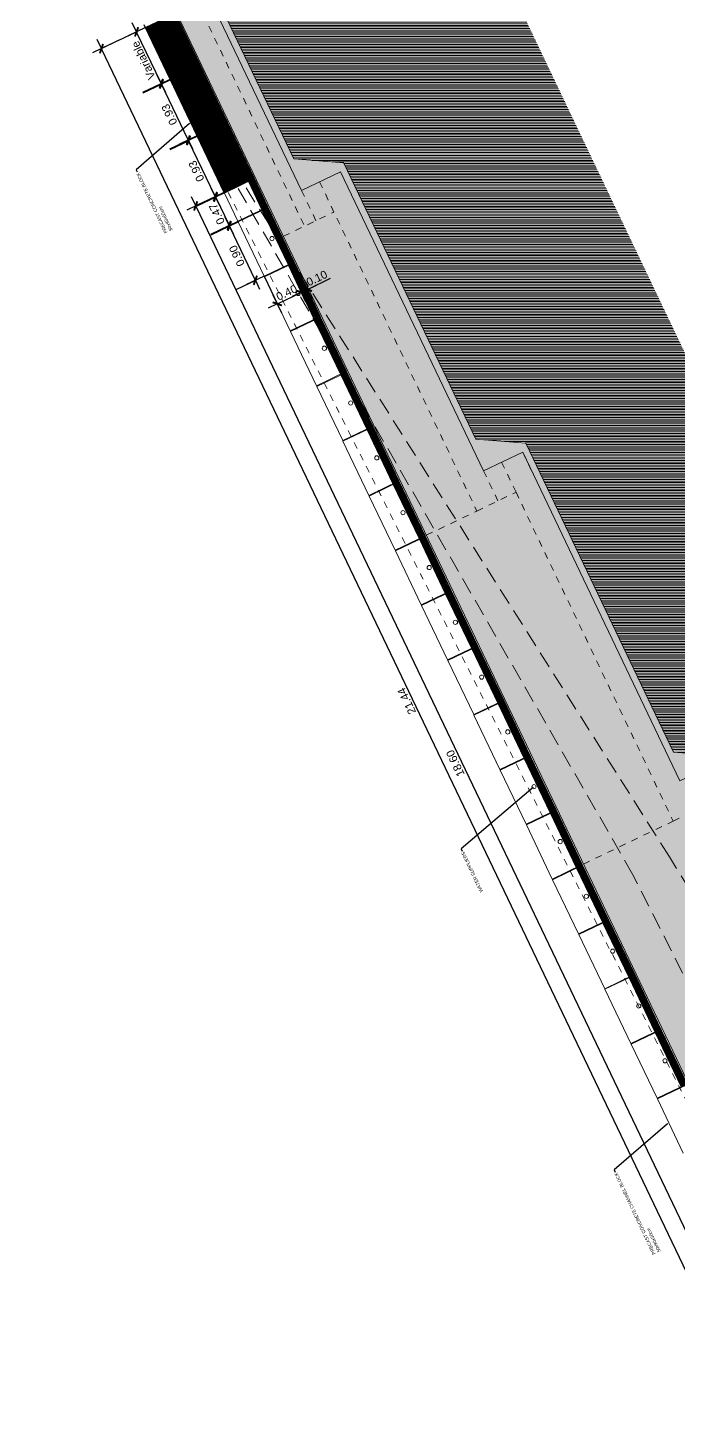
# Model space of a CAD drawing. Header units: metres. Extents: x 678805 to 1359287, y 2747329 to 5497370.
# Drawn here: x 679464.39 to 679474.16, y 2747433.82 to 2747454.55 of the extents above; entities that cross this region are included whole.
import ezdxf
from ezdxf import colors
from ezdxf.entities.mleader import LeaderData, LeaderLine
from ezdxf.math import Vec2, Vec3

# ---------------------------------------------------------------- set-up
doc = ezdxf.new("R2010")
doc.units = ezdxf.units.M
doc.linetypes.add('XREF_MON_WATERFEATURE$0$HIDDEN', pattern=[0.375, 0.25, -0.125])
doc.linetypes.add('XREF_MON_WATERFEATURE$0$TRAZOS2', pattern=[9.525, 6.35, -3.175])
doc.layers.add('02-L-Waterfeatures 01', color=7, linetype='Continuous', true_color=0x4da6ff)
doc.layers.add('XREF_MON_WATERFEATURE$0$01-TX-Dimensions_1-50', color=7, linetype='Continuous', true_color=0x3f5f7f)
doc.layers.add('XREF_MON_WATERFEATURE$0$-aux', color=50, linetype='Continuous', plot=False)
doc.layers.add('XREF_MON_WATERFEATURE$0$01-TX', color=7, linetype='Continuous')
doc.layers.add('XREF_MON_WATERFEATURE$0$COTAUX', color=7, linetype='Continuous')
for name, color, linetype, lineweight, true_color in [('XREF_MON_WATERFEATURE$0$02-L-projecció', 7, 'Continuous', 5, 0x636363), ('XREF_MON_WATERFEATURE$0$02-L-projecció 2', 7, 'Continuous', 5, 0x636363), ('XREF_MON_WATERFEATURE$0$3-TR D formigó', 7, 'Continuous', 5, 0x666666), ('XREF_MON_WATERFEATURE$0$3-TR tot_u', 7, 'Continuous', 5, 0x787878)]:
    doc.layers.add(name, color=color, linetype=linetype, lineweight=lineweight, true_color=true_color)
doc.layers.add('XREF_MON_WATERFEATURE$0$02-L-seccionat', color=6, linetype='Continuous', lineweight=5)
doc.layers.add('XREF_MON_WATERFEATURE$0$3-TR terra compactada', color=45, linetype='Continuous', lineweight=0)
doc.styles.add('XREF_MON_WATERFEATURE$0$Standard', font='arial.ttf')
doc.dimstyles.new('XREF_MON_WATERFEATURE$0$E50', dxfattribs={"dimscale": 0.03, "dimtxt": 4, "dimasz": 0.5, "dimexe": 0.1, "dimexo": 15, "dimgap": 1, "dimtad": 1, "dimzin": 0, "dimdsep": 46, "dimtxsty": 'XREF_MON_WATERFEATURE$0$Standard', "dimblk1": 'XREF_MON_WATERFEATURE$0$LINCOT200', "dimblk2": 'XREF_MON_WATERFEATURE$0$LINCOT200', "dimsah": 1, "dimcen": 0.1, "dimdle": 0.1, "dimclrt": 256, "dimadec": 0, "dimazin": 0, "dimtfac": 0.015385, "dimtofl": 0, "dimtmove": 0, "dimatfit": 3, "dimldrblk": 'XREF_MON_WATERFEATURE$0$LINCOT200', "dimfxl": 1, "dimtolj": 1, "dimtzin": 0, "dimarcsym": 0})

# ---------------------------------------------------------------- blocks, each defined once
blk = doc.blocks.new('XREF_MON_WATERFEATURE$0$Long Section P3')
at = {"layer": 'XREF_MON_WATERFEATURE$0$3-TR D formigó'}
h = blk.add_hatch(dxfattribs=at)
h.set_pattern_fill('_USER', color=256, scale=0.008, angle=45.0037, pattern_type=0)
h.set_pattern_definition([(153.280275, (-0.014012, 2.6378286), (-0.0035970123, -0.0071457332), [])])
h.paths.add_polyline_path([(26.175, 2.699), (27.105, 2.699), (27.105, 2.198), (26.175, 2.198)])
h = blk.add_hatch(color=256, dxfattribs=at)
h.dxf.hatch_style = 1
h.paths.add_polyline_path([(27.115, 2.698), (27.105, 2.698), (27.105, 2.198), (27.115, 2.198)])
h = blk.add_hatch(dxfattribs=at)
h.set_pattern_fill('_USER', color=256, scale=0.008, angle=45.0037, pattern_type=0)
h.set_pattern_definition([(153.280275, (0.925988, 2.6378286), (-0.0035970123, -0.0071457332), [])])
h.paths.add_polyline_path([(27.115, 2.699), (28.045, 2.699), (28.045, 2.198), (27.115, 2.198)])
h = blk.add_hatch(color=256, dxfattribs=at)
h.dxf.hatch_style = 1
h.paths.add_polyline_path([(28.055, 2.698), (28.045, 2.698), (28.045, 2.198), (28.055, 2.198)])
h = blk.add_hatch(dxfattribs=at)
h.set_pattern_fill('_USER', color=256, scale=0.008, angle=45.0037, pattern_type=0)
h.set_pattern_definition([(153.280275, (2.072625, 2.637398), (-0.0035970123, -0.0071457332), [])])
h.paths.add_polyline_path([(28.055, 2.698), (28.913, 2.698), (28.913, 2.198), (28.055, 2.198)])
h = blk.add_hatch(dxfattribs=at)
h.set_pattern_fill('_USER', color=256, scale=0.008, angle=45.0037, pattern_type=0)
h.set_pattern_definition([(45.00369, (2.046155, -3.411049), (-0.0056572186, 0.00565649), [])])
h.paths.add_polyline_path([(11.115, 2.198), (12.015, 2.198), (12.015, 2.298), (11.115, 2.298)])
h = blk.add_hatch(color=256, dxfattribs=at)
h.dxf.hatch_style = 1
h.paths.add_polyline_path([(12.026, 2.298), (12.015, 2.298), (12.015, 2.198), (12.026, 2.198)])
h = blk.add_hatch(dxfattribs=at)
h.set_pattern_fill('_USER', color=256, scale=0.008, angle=45.0037, pattern_type=0)
h.set_pattern_definition([(45.00369, (2.957355, -3.411049), (-0.0056572186, 0.00565649), [])])
h.paths.add_polyline_path([(12.026, 2.198), (12.926, 2.198), (12.926, 2.298), (12.026, 2.298)])
h = blk.add_hatch(color=256, dxfattribs=at)
h.dxf.hatch_style = 1
h.paths.add_polyline_path([(12.937, 2.298), (12.926, 2.298), (12.926, 2.198), (12.937, 2.198)])
h = blk.add_hatch(dxfattribs=at)
h.set_pattern_fill('_USER', color=256, scale=0.008, angle=45.0037, pattern_type=0)
h.set_pattern_definition([(45.00369, (3.868555, -3.411049), (-0.0056572186, 0.00565649), [])])
h.paths.add_polyline_path([(12.937, 2.198), (13.837, 2.198), (13.837, 2.298), (12.937, 2.298)])
h = blk.add_hatch(color=256, dxfattribs=at)
h.dxf.hatch_style = 1
h.paths.add_polyline_path([(13.849, 2.298), (13.837, 2.298), (13.837, 2.198), (13.849, 2.198)])
h = blk.add_hatch(dxfattribs=at)
h.set_pattern_fill('_USER', color=256, scale=0.008, angle=45.0037, pattern_type=0)
h.set_pattern_definition([(45.00369, (4.779755, -3.411049), (-0.0056572186, 0.00565649), [])])
h.paths.add_polyline_path([(13.849, 2.198), (14.749, 2.198), (14.749, 2.298), (13.849, 2.298)])
h = blk.add_hatch(color=256, dxfattribs=at)
h.dxf.hatch_style = 1
h.paths.add_polyline_path([(14.76, 2.298), (14.749, 2.298), (14.749, 2.198), (14.76, 2.198)])
h = blk.add_hatch(dxfattribs=at)
h.set_pattern_fill('_USER', color=256, scale=0.008, angle=45.0037, pattern_type=0)
h.set_pattern_definition([(45.00369, (5.690955, -3.411049), (-0.0056572186, 0.00565649), [])])
h.paths.add_polyline_path([(14.76, 2.198), (15.66, 2.198), (15.66, 2.298), (14.76, 2.298)])
h = blk.add_hatch(color=256, dxfattribs=at)
h.dxf.hatch_style = 1
h.paths.add_polyline_path([(15.671, 2.298), (15.66, 2.298), (15.66, 2.198), (15.671, 2.198)])
h = blk.add_hatch(dxfattribs=at)
h.set_pattern_fill('_USER', color=256, scale=0.008, angle=45.0037, pattern_type=0)
h.set_pattern_definition([(45.00369, (6.602155, -3.411049), (-0.0056572186, 0.00565649), [])])
h.paths.add_polyline_path([(15.671, 2.198), (16.571, 2.198), (16.571, 2.298), (15.671, 2.298)])
h = blk.add_hatch(color=256, dxfattribs=at)
h.dxf.hatch_style = 1
h.paths.add_polyline_path([(16.582, 2.298), (16.571, 2.298), (16.571, 2.198), (16.582, 2.198)])
h = blk.add_hatch(dxfattribs=at)
h.set_pattern_fill('_USER', color=256, scale=0.008, angle=45.0037, pattern_type=0)
h.set_pattern_definition([(45.00369, (7.513355, -3.411049), (-0.0056572186, 0.00565649), [])])
h.paths.add_polyline_path([(16.582, 2.198), (17.482, 2.198), (17.482, 2.298), (16.582, 2.298)])
h = blk.add_hatch(color=256, dxfattribs=at)
h.dxf.hatch_style = 1
h.paths.add_polyline_path([(17.493, 2.298), (17.482, 2.298), (17.482, 2.198), (17.493, 2.198)])
h = blk.add_hatch(dxfattribs=at)
h.set_pattern_fill('_USER', color=256, scale=0.008, angle=45.0037, pattern_type=0)
h.set_pattern_definition([(45.00369, (8.424555, -3.411049), (-0.0056572186, 0.00565649), [])])
h.paths.add_polyline_path([(17.493, 2.198), (18.393, 2.198), (18.393, 2.298), (17.493, 2.298)])
h = blk.add_hatch(color=256, dxfattribs=at)
h.dxf.hatch_style = 1
h.paths.add_polyline_path([(18.405, 2.298), (18.393, 2.298), (18.393, 2.198), (18.405, 2.198)])
h = blk.add_hatch(dxfattribs=at)
h.set_pattern_fill('_USER', color=256, scale=0.008, angle=45.0037, pattern_type=0)
h.set_pattern_definition([(45.00369, (9.335755, -3.411049), (-0.0056572186, 0.00565649), [])])
h.paths.add_polyline_path([(18.405, 2.198), (19.305, 2.198), (19.305, 2.298), (18.405, 2.298)])
h = blk.add_hatch(color=256, dxfattribs=at)
h.dxf.hatch_style = 1
h.paths.add_polyline_path([(19.316, 2.298), (19.305, 2.298), (19.305, 2.198), (19.316, 2.198)])
h = blk.add_hatch(dxfattribs=at)
h.set_pattern_fill('_USER', color=256, scale=0.008, angle=45.0037, pattern_type=0)
h.set_pattern_definition([(45.00369, (10.246955, -3.411049), (-0.0056572186, 0.00565649), [])])
h.paths.add_polyline_path([(19.316, 2.198), (20.216, 2.198), (20.216, 2.298), (19.316, 2.298)])
h = blk.add_hatch(color=256, dxfattribs=at)
h.dxf.hatch_style = 1
h.paths.add_polyline_path([(20.227, 2.298), (20.216, 2.298), (20.216, 2.198), (20.227, 2.198)])
h = blk.add_hatch(dxfattribs=at)
h.set_pattern_fill('_USER', color=256, scale=0.008, angle=45.0037, pattern_type=0)
h.set_pattern_definition([(45.00369, (11.158155, -3.411049), (-0.0056572186, 0.00565649), [])])
h.paths.add_polyline_path([(20.227, 2.198), (21.127, 2.198), (21.127, 2.298), (20.227, 2.298)])
h = blk.add_hatch(color=256, dxfattribs=at)
h.dxf.hatch_style = 1
h.paths.add_polyline_path([(21.138, 2.298), (21.127, 2.298), (21.127, 2.198), (21.138, 2.198)])
h = blk.add_hatch(dxfattribs=at)
h.set_pattern_fill('_USER', color=256, scale=0.008, angle=45.0037, pattern_type=0)
h.set_pattern_definition([(45.00369, (12.069355, -3.411049), (-0.0056572186, 0.00565649), [])])
h.paths.add_polyline_path([(21.138, 2.198), (22.038, 2.198), (22.038, 2.298), (21.138, 2.298)])
h = blk.add_hatch(color=256, dxfattribs=at)
h.dxf.hatch_style = 1
h.paths.add_polyline_path([(22.049, 2.298), (22.038, 2.298), (22.038, 2.198), (22.049, 2.198)])
h = blk.add_hatch(dxfattribs=at)
h.set_pattern_fill('_USER', color=256, scale=0.008, angle=45.0037, pattern_type=0)
h.set_pattern_definition([(45.00369, (12.980555, -3.411049), (-0.0056572186, 0.00565649), [])])
h.paths.add_polyline_path([(22.049, 2.198), (22.949, 2.198), (22.949, 2.298), (22.049, 2.298)])
h = blk.add_hatch(color=256, dxfattribs=at)
h.dxf.hatch_style = 1
h.paths.add_polyline_path([(22.961, 2.298), (22.949, 2.298), (22.949, 2.198), (22.961, 2.198)])
h = blk.add_hatch(dxfattribs=at)
h.set_pattern_fill('_USER', color=256, scale=0.008, angle=45.0037, pattern_type=0)
h.set_pattern_definition([(45.00369, (13.891755, -3.411049), (-0.0056572186, 0.00565649), [])])
h.paths.add_polyline_path([(22.961, 2.198), (23.861, 2.198), (23.861, 2.298), (22.961, 2.298)])
h = blk.add_hatch(color=256, dxfattribs=at)
h.dxf.hatch_style = 1
h.paths.add_polyline_path([(23.872, 2.298), (23.861, 2.298), (23.861, 2.198), (23.872, 2.198)])
h = blk.add_hatch(dxfattribs=at)
h.set_pattern_fill('_USER', color=256, scale=0.008, angle=45.0037, pattern_type=0)
h.set_pattern_definition([(45.00369, (14.802955, -3.411049), (-0.0056572186, 0.00565649), [])])
h.paths.add_polyline_path([(23.872, 2.198), (24.772, 2.198), (24.772, 2.298), (23.872, 2.298)])
h = blk.add_hatch(color=256, dxfattribs=at)
h.dxf.hatch_style = 1
h.paths.add_polyline_path([(24.783, 2.298), (24.772, 2.298), (24.772, 2.198), (24.783, 2.198)])
h = blk.add_hatch(dxfattribs=at)
h.set_pattern_fill('_USER', color=256, scale=0.008, angle=45.0037, pattern_type=0)
h.set_pattern_definition([(45.00369, (15.714155, -3.411049), (-0.0056572186, 0.00565649), [])])
h.paths.add_polyline_path([(24.783, 2.198), (25.683, 2.198), (25.683, 2.298), (24.783, 2.298)])
h = blk.add_hatch(color=256, dxfattribs=at)
h.dxf.hatch_style = 1
h.paths.add_polyline_path([(25.694, 2.298), (25.683, 2.298), (25.683, 2.198), (25.694, 2.198)])
h = blk.add_hatch(dxfattribs=at)
h.set_pattern_fill('_USER', color=256, scale=0.008, angle=45.0037, pattern_type=0)
h.set_pattern_definition([(45.00369, (16.625355, -3.411049), (-0.0056572186, 0.00565649), [])])
h.paths.add_polyline_path([(26.164, 2.198), (26.164, 2.298), (25.694, 2.298), (25.694, 2.198)])
h = blk.add_hatch(color=256, dxfattribs=at)
h.dxf.hatch_style = 1
h.paths.add_polyline_path([(26.175, 2.298), (26.164, 2.298), (26.164, 2.198), (26.175, 2.198)])
h = blk.add_hatch(dxfattribs=at)
h.set_pattern_fill('ANSI33', color=256, scale=0.008)
h.set_pattern_definition([(45, (0, 0.35), (-0.035921024, 0.035921024), []), (45, (0.03592, 0.35), (-0.035921024, 0.035921024), [0.0254, -0.0127])])
h.paths.add_polyline_path([(25.797, 0.887), (26.176, 1.537), (28.923, 1.537), (28.923, 1.637), (25.697, 1.637), (25.697, 0.987), (20.727, 0.987), (20.727, 0.336), (15.26, 0.336), (15.26, -0.236), (9.793, -0.236), (9.793, -0.808), (4.27, -0.808), (4.27, -0.908), (9.893, -0.908), (10.275, -0.336), (15.36, -0.336), (15.69, 0.236), (20.831, 0.236), (21.206, 0.887)])
at = {"layer": 'XREF_MON_WATERFEATURE$0$3-TR terra compactada'}
h = blk.add_hatch(dxfattribs=at)
h.set_pattern_fill('LINE', color=256, scale=0.0075, angle=-115.55755, style=0)
h.paths.add_polyline_path([(21.206, 0.887), (20.831, 0.236), (15.69, 0.236), (15.36, -0.336), (10.275, -0.336), (9.893, -0.908), (4.27, -0.908), (4.27, 1.006), (3.921, 1.006), (2.121, 0.435), (2.121, -0.198), (1.171, -0.198), (1.171, 0.184), (0.845, 0.187), (-1, 0.223), (-1, -2.5), (33.511, -2.5), (33.511, 2.456), (28.923, 2.376), (28.923, 1.537), (26.176, 1.537), (25.8, 0.887)])
at = {"layer": 'XREF_MON_WATERFEATURE$0$3-TR tot_u'}
h = blk.add_hatch(dxfattribs=at)
h.set_pattern_fill('AR-CONC', color=256, scale=0.001, angle=90.2657)
h.paths.add_polyline_path([(15.26, 0.114), (14.76, 0.114), (9.293, 0.114), (9.293, -0.236), (9.793, -0.236), (15.26, -0.236)])
h.paths.add_polyline_path([(14.76, 0.686), (14.76, 2.178), (9.293, 2.178), (9.293, 0.114), (14.76, 0.114)])
h.paths.add_polyline_path([(20.727, 0.686), (20.227, 0.686), (14.76, 0.686), (14.76, 0.336), (15.26, 0.336), (20.727, 0.336)])
h.paths.add_polyline_path([(20.227, 1.337), (20.227, 2.178), (14.76, 2.178), (14.76, 0.686), (20.227, 0.686)])
h.paths.add_polyline_path([(15.26, 0.336), (14.76, 0.336), (14.76, 0.114), (15.26, 0.114)])
h.paths.add_polyline_path([(20.727, 0.987), (20.227, 0.987), (20.227, 0.686), (20.727, 0.686)])
h.paths.add_polyline_path([(25.697, 1.337), (25.697, 1.637), (28.923, 1.637), (28.923, 2.178), (20.227, 2.178), (20.227, 1.337)])
h.paths.add_polyline_path([(25.697, 0.987), (25.697, 1.337), (20.227, 1.337), (20.227, 0.987), (20.727, 0.987)])
at = {"layer": 'XREF_MON_WATERFEATURE$0$-aux'}
for points in [[(27.115, 2.698), (27.105, 2.698), (27.105, 2.198), (27.115, 2.198)], [(28.055, 2.698), (28.045, 2.698), (28.045, 2.198), (28.055, 2.198)]]:
    blk.add_lwpolyline(points, close=True, dxfattribs=at)
at = {"layer": 'XREF_MON_WATERFEATURE$0$02-L-projecció', "linetype": 'XREF_MON_WATERFEATURE$0$TRAZOS2', "ltscale": 0.01}
for points in [[(28.748, 2.698), (7.47, 2.248)], [(14.76, 2.178), (14.76, 0.686)], [(20.227, 2.178), (20.227, 1.337)], [(25.197, 2.178), (25.197, 1.337)], [(28.923, 1.828), (25.197, 1.828)], [(25.697, 1.637), (25.197, 1.637)], [(25.697, 1.337), (20.227, 1.337), (20.227, 0.686), (14.76, 0.686), (14.76, 0.114), (9.293, 0.114), (9.293, -0.458), (4.77, -0.458), (4.77, 1.276)], [(20.727, 0.987), (20.227, 0.987)], [(20.227, 0.686), (20.727, 0.686)], [(20.727, 0.336), (20.227, 0.336)]]:
    blk.add_lwpolyline(points, dxfattribs=at)
at = {"layer": 'XREF_MON_WATERFEATURE$0$02-L-projecció'}
for points in [[(10.204, 2.698), (11.104, 2.698)], [(11.115, 2.698), (12.015, 2.698)], [(12.026, 2.698), (12.926, 2.698)], [(12.937, 2.698), (13.837, 2.698)], [(13.849, 2.698), (14.749, 2.698)], [(14.76, 2.698), (15.66, 2.698)], [(15.671, 2.698), (16.571, 2.698)], [(16.582, 2.698), (17.482, 2.698)], [(17.493, 2.698), (18.393, 2.698)], [(18.405, 2.698), (19.305, 2.698)], [(19.316, 2.698), (20.216, 2.698)], [(20.227, 2.698), (21.127, 2.698)], [(21.138, 2.698), (22.038, 2.698)], [(22.049, 2.698), (22.949, 2.698)], [(22.961, 2.698), (23.861, 2.698)], [(23.872, 2.698), (24.772, 2.698)], [(24.783, 2.698), (25.683, 2.698)], [(25.694, 2.698), (26.164, 2.698)], [(25.8, 0.887), (26.176, 1.537), (28.923, 1.537)], [(4.27, -0.808), (4.27, -0.908), (9.893, -0.908), (10.275, -0.336), (15.36, -0.336), (15.69, 0.236), (20.831, 0.236), (21.206, 0.887), (25.797, 0.887)]]:
    blk.add_lwpolyline(points, dxfattribs=at)
for centre in [(11.571, 2.348), (12.482, 2.348), (13.393, 2.348), (14.304, 2.348), (15.215, 2.348), (16.127, 2.348), (17.038, 2.348), (17.949, 2.348), (18.86, 2.348), (19.771, 2.348), (20.683, 2.348), (21.594, 2.348), (22.505, 2.348), (23.416, 2.348), (24.327, 2.348), (25.239, 2.348)]:
    blk.add_circle(centre, 0.0315, dxfattribs=at)
at = {"layer": 'XREF_MON_WATERFEATURE$0$02-L-projecció 2', "linetype": 'XREF_MON_WATERFEATURE$0$HIDDEN'}
for points in [[(3.871, 1.365), (4.771, 1.368), (14.295, 1.578), (28.96, 2.698)], [(4.77, -0.017), (14.3, 0.968), (28.748, 2.688)]]:
    blk.add_lwpolyline(points, dxfattribs=at)
at = {"layer": 'XREF_MON_WATERFEATURE$0$02-L-projecció 2'}
for points in [[(11.104, 2.198), (11.104, 2.698)], [(11.104, 2.698), (11.115, 2.698)], [(11.115, 2.198), (11.115, 2.698)], [(12.015, 2.198), (12.015, 2.698)], [(12.015, 2.698), (12.026, 2.698)], [(12.026, 2.198), (12.026, 2.698)], [(12.926, 2.198), (12.926, 2.698)], [(12.926, 2.698), (12.937, 2.698)], [(12.937, 2.198), (12.937, 2.698)], [(13.837, 2.198), (13.837, 2.698)], [(13.837, 2.698), (13.849, 2.698)], [(13.849, 2.198), (13.849, 2.698)], [(14.749, 2.198), (14.749, 2.698)], [(14.749, 2.698), (14.76, 2.698)], [(14.76, 2.198), (14.76, 2.698)], [(15.66, 2.198), (15.66, 2.698)], [(15.66, 2.698), (15.671, 2.698)], [(15.671, 2.198), (15.671, 2.698)], [(16.571, 2.198), (16.571, 2.698)], [(16.571, 2.698), (16.582, 2.698)], [(16.582, 2.198), (16.582, 2.698)], [(17.482, 2.198), (17.482, 2.698)], [(17.482, 2.698), (17.493, 2.698)], [(17.493, 2.198), (17.493, 2.698)], [(18.393, 2.198), (18.393, 2.698)], [(18.393, 2.698), (18.405, 2.698)], [(18.405, 2.198), (18.405, 2.698)], [(19.305, 2.198), (19.305, 2.698)], [(19.305, 2.698), (19.316, 2.698)], [(19.316, 2.198), (19.316, 2.698)], [(20.216, 2.198), (20.216, 2.698)], [(20.216, 2.698), (20.227, 2.698)], [(20.227, 2.198), (20.227, 2.698)], [(21.127, 2.198), (21.127, 2.698)], [(21.127, 2.698), (21.138, 2.698)], [(21.138, 2.198), (21.138, 2.698)], [(22.038, 2.198), (22.038, 2.698)], [(22.038, 2.698), (22.049, 2.698)], [(22.049, 2.198), (22.049, 2.698)], [(22.949, 2.198), (22.949, 2.698)], [(22.949, 2.698), (22.961, 2.698)], [(22.961, 2.198), (22.961, 2.698)], [(23.861, 2.198), (23.861, 2.698)], [(23.861, 2.698), (23.872, 2.698)], [(23.872, 2.198), (23.872, 2.698)], [(24.772, 2.198), (24.772, 2.698)], [(24.772, 2.698), (24.783, 2.698)], [(24.783, 2.198), (24.783, 2.698)], [(25.683, 2.198), (25.683, 2.698)], [(25.683, 2.698), (25.694, 2.698)], [(25.694, 2.198), (25.694, 2.698)], [(26.164, 2.198), (26.164, 2.698)], [(26.164, 2.698), (26.175, 2.698)], [(26.175, 2.198), (26.175, 2.698)], [(12.015, 2.298), (12.026, 2.298)], [(12.926, 2.298), (12.937, 2.298)], [(13.837, 2.298), (13.849, 2.298)], [(14.749, 2.298), (14.76, 2.298)], [(15.66, 2.298), (15.671, 2.298)], [(16.571, 2.298), (16.582, 2.298)], [(17.482, 2.298), (17.493, 2.298)], [(18.393, 2.298), (18.405, 2.298)], [(19.305, 2.298), (19.316, 2.298)], [(20.216, 2.298), (20.227, 2.298)], [(21.127, 2.298), (21.138, 2.298)], [(22.038, 2.298), (22.049, 2.298)], [(22.949, 2.298), (22.961, 2.298)], [(23.861, 2.298), (23.872, 2.298)], [(24.772, 2.298), (24.783, 2.298)], [(25.683, 2.298), (25.694, 2.298)], [(26.164, 2.298), (26.175, 2.298)]]:
    blk.add_lwpolyline(points, dxfattribs=at)
at = {"layer": 'XREF_MON_WATERFEATURE$0$02-L-seccionat'}
for points in [[(26.175, 2.699), (27.105, 2.699), (27.105, 2.198), (26.175, 2.198)], [(27.115, 2.699), (28.045, 2.699), (28.045, 2.198), (27.115, 2.198)], [(28.055, 2.698), (28.913, 2.698), (28.913, 2.198), (28.055, 2.198)]]:
    blk.add_lwpolyline(points, close=True, dxfattribs=at)
for points in [[(28.651, 2.698), (28.96, 2.698)], [(11.115, 2.198), (12.015, 2.198), (12.015, 2.298), (11.115, 2.298), (11.115, 2.198)], [(12.026, 2.198), (12.926, 2.198), (12.926, 2.298), (12.026, 2.298), (12.026, 2.198)], [(12.937, 2.198), (13.837, 2.198), (13.837, 2.298), (12.937, 2.298), (12.937, 2.198)], [(13.849, 2.198), (14.749, 2.198), (14.749, 2.298), (13.849, 2.298), (13.849, 2.198)], [(14.76, 2.198), (15.66, 2.198), (15.66, 2.298), (14.76, 2.298), (14.76, 2.198)], [(15.671, 2.198), (16.571, 2.198), (16.571, 2.298), (15.671, 2.298), (15.671, 2.198)], [(16.582, 2.198), (17.482, 2.198), (17.482, 2.298), (16.582, 2.298), (16.582, 2.198)], [(17.493, 2.198), (18.393, 2.198), (18.393, 2.298), (17.493, 2.298), (17.493, 2.198)], [(18.405, 2.198), (19.305, 2.198), (19.305, 2.298), (18.405, 2.298), (18.405, 2.198)], [(19.316, 2.198), (20.216, 2.198), (20.216, 2.298), (19.316, 2.298), (19.316, 2.198)], [(20.227, 2.198), (21.127, 2.198), (21.127, 2.298), (20.227, 2.298), (20.227, 2.198)], [(21.138, 2.198), (22.038, 2.198), (22.038, 2.298), (21.138, 2.298), (21.138, 2.198)], [(22.049, 2.198), (22.949, 2.198), (22.949, 2.298), (22.049, 2.298), (22.049, 2.198)], [(22.961, 2.198), (23.861, 2.198), (23.861, 2.298), (22.961, 2.298), (22.961, 2.198)], [(23.872, 2.198), (24.772, 2.198), (24.772, 2.298), (23.872, 2.298), (23.872, 2.198)], [(24.783, 2.198), (25.683, 2.198), (25.683, 2.298), (24.783, 2.298), (24.783, 2.198)], [(25.694, 2.198), (26.164, 2.198), (26.164, 2.298), (25.694, 2.298), (25.694, 2.198)], [(7.47, 2.178), (28.923, 2.178)], [(25.697, 1.637), (28.923, 1.637), (28.923, 2.198)], [(25.697, 0.987), (25.697, 1.637)], [(25.697, 0.987), (20.727, 0.987), (20.727, 0.336), (15.26, 0.336), (15.26, -0.236), (9.793, -0.236), (9.793, -0.808), (4.27, -0.808)]]:
    blk.add_lwpolyline(points, dxfattribs=at)
blk = doc.blocks.new('XREF_MON_WATERFEATURE$0$LINCOT200')
for p, q in [((0, -10), (0, 10)), ((0, 0), (10, 0))]:
    blk.add_line(p, q)
at = {"const_width": 1.88}
blk.add_lwpolyline([(3.5, -3.5), (-3.5, 3.5)], dxfattribs=at)
at = {"layer": 'XREF_MON_WATERFEATURE$0$COTAUX'}
blk.add_line((0, 0), (-1.2, 0), dxfattribs=at)
blk = doc.blocks.new('*D618')
at = {"layer": 'DEFPOINTS', "color": 0, "transparency": 16777216}
for p in [(679466.157, 2747454.554), (679465.5, 2747454.24), (679475.409, 2747435.21)]:
    blk.add_point(p, dxfattribs=at)
at = {"layer": 'XREF_MON_WATERFEATURE$0$01-TX-Dimensions_1-50', "color": 0, "lineweight": -2, "transparency": 16777216}
for p, q in [((679465.752, 2747454.36), (679465.497, 2747454.239)), ((679474.744, 2747434.909), (679465.506, 2747454.227)), ((679475.003, 2747435.015), (679474.748, 2747434.894))]:
    blk.add_line(p, q, dxfattribs=at)
at = {"layer": 'XREF_MON_WATERFEATURE$0$01-TX-Dimensions_1-50', "color": 0, "lineweight": -2, "transparency": 16777216, "xscale": 0.015, "yscale": 0.015, "zscale": 0.015}
for p, rotation in [((679465.5, 2747454.24), 115.5575828872426), ((679474.751, 2747434.895), 295.5575828872426)]:
    blk.add_blockref('XREF_MON_WATERFEATURE$0$LINCOT200', p, dxfattribs=dict(at, rotation=rotation))
at = {"layer": 'XREF_MON_WATERFEATURE$0$01-TX-Dimensions_1-50', "transparency": 16777216, "insert": (679470.08, 2747444.454), "char_height": 0.12, "attachment_point": 5, "rotation": 115.5576, "style": 'XREF_MON_WATERFEATURE$0$Standard'}
blk.add_mtext('\\A1;21.44', dxfattribs=at)
blk = doc.blocks.new('*D619')
at = {"layer": 'DEFPOINTS', "color": 0, "transparency": 16777216}
for p in [(679467.339, 2747452.084), (679475.365, 2747435.3), (679474.94, 2747435.097)]:
    blk.add_point(p, dxfattribs=at)
at = {"layer": 'XREF_MON_WATERFEATURE$0$01-TX-Dimensions_1-50', "color": 0, "lineweight": -2, "transparency": 16777216}
for p, q in [((679466.933, 2747451.89), (679466.911, 2747451.88)), ((679466.92, 2747451.867), (679474.934, 2747435.11)), ((679474.959, 2747435.106), (679474.938, 2747435.095))]:
    blk.add_line(p, q, dxfattribs=at)
at = {"layer": 'XREF_MON_WATERFEATURE$0$01-TX-Dimensions_1-50', "color": 0, "lineweight": -2, "transparency": 16777216, "xscale": 0.015, "yscale": 0.015, "zscale": 0.015}
for p, rotation in [((679466.914, 2747451.881), 115.5575828872426), ((679474.94, 2747435.097), 295.5575828872426)]:
    blk.add_blockref('XREF_MON_WATERFEATURE$0$LINCOT200', p, dxfattribs=dict(at, rotation=rotation))
at = {"layer": 'XREF_MON_WATERFEATURE$0$01-TX-Dimensions_1-50', "transparency": 16777216, "insert": (679470.81, 2747443.521), "char_height": 0.12, "attachment_point": 5, "rotation": 115.5576, "style": 'XREF_MON_WATERFEATURE$0$Standard'}
blk.add_mtext('\\A1;18.60', dxfattribs=at)
blk = doc.blocks.new('*D675')
at = {"layer": 'DEFPOINTS', "color": 0, "transparency": 16777216}
for p in [(679467.344, 2747452.074), (679467.415, 2747451.588), (679467.546, 2747451.65)]:
    blk.add_point(p, dxfattribs=at)
at = {"layer": 'XREF_MON_WATERFEATURE$0$01-TX-Dimensions_1-50', "color": 0, "lineweight": -2, "transparency": 16777216}
for p, q in [((679466.938, 2747451.88), (679467.21, 2747452.01)), ((679467.219, 2747451.998), (679467.409, 2747451.601)), ((679467.14, 2747451.456), (679467.413, 2747451.587))]:
    blk.add_line(p, q, dxfattribs=at)
at = {"layer": 'XREF_MON_WATERFEATURE$0$01-TX-Dimensions_1-50', "color": 0, "lineweight": -2, "transparency": 16777216, "xscale": 0.015, "yscale": 0.015, "zscale": 0.015}
for p, rotation in [((679467.213, 2747452.012), 115.5575828775685), ((679467.415, 2747451.588), 295.5575828775686)]:
    blk.add_blockref('XREF_MON_WATERFEATURE$0$LINCOT200', p, dxfattribs=dict(at, rotation=rotation))
at = {"layer": 'XREF_MON_WATERFEATURE$0$01-TX-Dimensions_1-50', "transparency": 16777216, "insert": (679467.232, 2747451.76), "char_height": 0.12, "attachment_point": 5, "rotation": 115.5576, "style": 'XREF_MON_WATERFEATURE$0$Standard'}
blk.add_mtext('\\A1;0.47', dxfattribs=at)
blk = doc.blocks.new('*D676')
at = {"layer": 'DEFPOINTS', "color": 0, "transparency": 16777216}
for p in [(679467.551, 2747451.64), (679467.809, 2747450.766), (679467.939, 2747450.828)]:
    blk.add_point(p, dxfattribs=at)
at = {"layer": 'XREF_MON_WATERFEATURE$0$01-TX-Dimensions_1-50', "color": 0, "lineweight": -2, "transparency": 16777216}
for p, q in [((679467.145, 2747451.446), (679467.418, 2747451.576)), ((679467.427, 2747451.564), (679467.802, 2747450.779)), ((679467.533, 2747450.634), (679467.806, 2747450.764))]:
    blk.add_line(p, q, dxfattribs=at)
at = {"layer": 'XREF_MON_WATERFEATURE$0$01-TX-Dimensions_1-50', "color": 0, "lineweight": -2, "transparency": 16777216, "xscale": 0.015, "yscale": 0.015, "zscale": 0.015}
for p, rotation in [((679467.42, 2747451.578), 115.5575828797849), ((679467.809, 2747450.766), 295.5575828797849)]:
    blk.add_blockref('XREF_MON_WATERFEATURE$0$LINCOT200', p, dxfattribs=dict(at, rotation=rotation))
at = {"layer": 'XREF_MON_WATERFEATURE$0$01-TX-Dimensions_1-50', "transparency": 16777216, "insert": (679467.532, 2747451.132), "char_height": 0.12, "attachment_point": 5, "rotation": 115.5576, "style": 'XREF_MON_WATERFEATURE$0$Standard'}
blk.add_mtext('\\A1;0.90', dxfattribs=at)
blk = doc.blocks.new('*D677')
at = {"layer": 'DEFPOINTS', "color": 0, "transparency": 16777216}
for p in [(679466.807, 2747452.861), (679466.938, 2747452.923), (679467.339, 2747452.084)]:
    blk.add_point(p, dxfattribs=at)
at = {"layer": 'XREF_MON_WATERFEATURE$0$01-TX-Dimensions_1-50', "color": 0, "lineweight": -2, "transparency": 16777216}
for p, q in [((679466.532, 2747452.729), (679466.804, 2747452.859)), ((679467.201, 2747452.035), (679466.813, 2747452.847)), ((679466.932, 2747451.89), (679467.205, 2747452.02))]:
    blk.add_line(p, q, dxfattribs=at)
at = {"layer": 'XREF_MON_WATERFEATURE$0$01-TX-Dimensions_1-50', "color": 0, "lineweight": -2, "transparency": 16777216, "xscale": 0.015, "yscale": 0.015, "zscale": 0.015}
for p, rotation in [((679466.807, 2747452.861), 115.5322832723747), ((679467.208, 2747452.022), 295.5322832723746)]:
    blk.add_blockref('XREF_MON_WATERFEATURE$0$LINCOT200', p, dxfattribs=dict(at, rotation=rotation))
at = {"layer": 'XREF_MON_WATERFEATURE$0$01-TX-Dimensions_1-50', "transparency": 16777216, "insert": (679466.925, 2747452.402), "char_height": 0.12, "attachment_point": 5, "rotation": 115.5323, "style": 'XREF_MON_WATERFEATURE$0$Standard'}
blk.add_mtext('\\A1;0.93', dxfattribs=at)
blk = doc.blocks.new('*D678')
at = {"layer": 'DEFPOINTS', "color": 0, "transparency": 16777216}
for p in [(679466.401, 2747453.709), (679466.532, 2747453.771), (679466.933, 2747452.932)]:
    blk.add_point(p, dxfattribs=at)
at = {"layer": 'XREF_MON_WATERFEATURE$0$01-TX-Dimensions_1-50', "color": 0, "lineweight": -2, "transparency": 16777216}
for p, q in [((679466.126, 2747453.577), (679466.399, 2747453.707)), ((679466.796, 2747452.883), (679466.408, 2747453.695)), ((679466.527, 2747452.738), (679466.799, 2747452.868))]:
    blk.add_line(p, q, dxfattribs=at)
at = {"layer": 'XREF_MON_WATERFEATURE$0$01-TX-Dimensions_1-50', "color": 0, "lineweight": -2, "transparency": 16777216, "xscale": 0.015, "yscale": 0.015, "zscale": 0.015}
for p, rotation in [((679466.401, 2747453.709), 115.5322833418294), ((679466.802, 2747452.87), 295.5322833418294)]:
    blk.add_blockref('XREF_MON_WATERFEATURE$0$LINCOT200', p, dxfattribs=dict(at, rotation=rotation))
at = {"layer": 'XREF_MON_WATERFEATURE$0$01-TX-Dimensions_1-50', "transparency": 16777216, "insert": (679466.519, 2747453.25), "char_height": 0.12, "attachment_point": 5, "rotation": 115.5323, "style": 'XREF_MON_WATERFEATURE$0$Standard'}
blk.add_mtext('\\A1;0.93', dxfattribs=at)
blk = doc.blocks.new('*D679')
at = {"layer": 'DEFPOINTS', "color": 0, "transparency": 16777216}
for p in [(679466.027, 2747454.492), (679466.158, 2747454.555), (679466.528, 2747453.78)]:
    blk.add_point(p, dxfattribs=at)
at = {"layer": 'XREF_MON_WATERFEATURE$0$01-TX-Dimensions_1-50', "color": 0, "lineweight": -2, "transparency": 16777216}
for p, q in [((679465.752, 2747454.36), (679466.024, 2747454.491)), ((679466.39, 2747453.731), (679466.033, 2747454.478)), ((679466.122, 2747453.586), (679466.394, 2747453.716))]:
    blk.add_line(p, q, dxfattribs=at)
at = {"layer": 'XREF_MON_WATERFEATURE$0$01-TX-Dimensions_1-50', "color": 0, "lineweight": -2, "transparency": 16777216, "xscale": 0.015, "yscale": 0.015, "zscale": 0.015}
for p, rotation in [((679466.027, 2747454.492), 115.5575829977128), ((679466.397, 2747453.718), 295.5575829977128)]:
    blk.add_blockref('XREF_MON_WATERFEATURE$0$LINCOT200', p, dxfattribs=dict(at, rotation=rotation))
at = {"layer": 'XREF_MON_WATERFEATURE$0$01-TX-Dimensions_1-50', "transparency": 16777216, "insert": (679466.13, 2747454.066), "char_height": 0.12, "attachment_point": 5, "rotation": 115.5576, "style": 'XREF_MON_WATERFEATURE$0$Standard'}
blk.add_mtext('\\A1;Variable', dxfattribs=at)
blk = doc.blocks.new('*D764')
at = {"layer": 'DEFPOINTS', "color": 0, "transparency": 16777216}
for p in [(679468.499, 2747450.585), (679468.499, 2747450.585), (679468.138, 2747450.412)]:
    blk.add_point(p, dxfattribs=at)
at = {"layer": 'XREF_MON_WATERFEATURE$0$01-TX-Dimensions_1-50', "color": 0, "lineweight": -2, "transparency": 16777216}
for p, q in [((679468.305, 2747450.991), (679468.498, 2747450.588)), ((679467.944, 2747450.818), (679468.137, 2747450.415)), ((679468.152, 2747450.419), (679468.486, 2747450.578))]:
    blk.add_line(p, q, dxfattribs=at)
at = {"layer": 'XREF_MON_WATERFEATURE$0$01-TX-Dimensions_1-50', "color": 0, "lineweight": -2, "transparency": 16777216, "xscale": 0.015, "yscale": 0.015, "zscale": 0.015}
for p, rotation in [((679468.499, 2747450.585), 25.55758288705248), ((679468.138, 2747450.412), 205.5575828870525)]:
    blk.add_blockref('XREF_MON_WATERFEATURE$0$LINCOT200', p, dxfattribs=dict(at, rotation=rotation))
at = {"layer": 'XREF_MON_WATERFEATURE$0$01-TX-Dimensions_1-50', "transparency": 16777216, "insert": (679468.279, 2747450.581), "char_height": 0.12, "attachment_point": 5, "rotation": 25.5576, "style": 'XREF_MON_WATERFEATURE$0$Standard'}
blk.add_mtext('\\A1;0.40', dxfattribs=at)
blk = doc.blocks.new('*D765')
at = {"layer": 'DEFPOINTS', "color": 0, "transparency": 16777216}
for p in [(679468.499, 2747450.585), (679468.59, 2747450.628), (679468.59, 2747450.628)]:
    blk.add_point(p, dxfattribs=at)
at = {"layer": 'XREF_MON_WATERFEATURE$0$01-TX-Dimensions_1-50', "color": 0, "lineweight": -2, "transparency": 16777216}
for p, q in [((679468.305, 2747450.991), (679468.498, 2747450.588)), ((679468.59, 2747450.628), (679468.938, 2747450.795)), ((679468.513, 2747450.591), (679468.576, 2747450.622)), ((679468.784, 2747450.222), (679468.591, 2747450.625))]:
    blk.add_line(p, q, dxfattribs=at)
at = {"layer": 'XREF_MON_WATERFEATURE$0$01-TX-Dimensions_1-50', "color": 0, "lineweight": -2, "transparency": 16777216, "xscale": 0.015, "yscale": 0.015, "zscale": 0.015}
for p, rotation in [((679468.59, 2747450.628), 25.55758288705248), ((679468.499, 2747450.585), 205.5575828870525)]:
    blk.add_blockref('XREF_MON_WATERFEATURE$0$LINCOT200', p, dxfattribs=dict(at, rotation=rotation))
at = {"layer": 'XREF_MON_WATERFEATURE$0$01-TX-Dimensions_1-50', "transparency": 16777216, "insert": (679468.731, 2747450.797), "char_height": 0.12, "attachment_point": 5, "rotation": 25.5576, "style": 'XREF_MON_WATERFEATURE$0$Standard'}
blk.add_mtext('\\A1;0.10', dxfattribs=at)
blk = doc.blocks.new('XREF_MON_WATERFEATURE')
at = {"rotation": 115.557582887388}
blk.add_blockref('XREF_MON_WATERFEATURE$0$Long Section P3', (679481.0656, 2747429.6344), dxfattribs=at)
at = {"layer": 'XREF_MON_WATERFEATURE$0$01-TX-Dimensions_1-50'}
for base, p1, p2, picture, middle in [((679465.5, 2747454.2401), (679475.4085, 2747435.2095), (679466.1575, 2747454.5545), '*D618', (679470.161, 2747444.4932)), ((679474.9404, 2747435.0966), (679467.3385, 2747452.0841), (679475.3654, 2747435.2998), '*D619', (679470.8927, 2747443.5607))]:
    dim = blk.add_linear_dim(base=base, p1=p1, p2=p2, angle=115.55758, dimstyle='XREF_MON_WATERFEATURE$0$E50', dxfattribs=at)
    dim.commit()
    dim.dimension.update_dxf_attribs({"geometry": picture, "text_midpoint": middle, "dimtype": 128})
dim = blk.add_aligned_dim(p1=(679466.5278, 2747453.7803), p2=(679466.1576, 2747454.5545), distance=0.1451, text='Variable', dimstyle='XREF_MON_WATERFEATURE$0$E50', override={"dimtad": 4}, dxfattribs=at)
dim.commit()
dim.dimension.update_dxf_attribs({"geometry": '*D679', "text_midpoint": (679466.1297, 2747454.0656)})
for p1, p2, distance, picture, middle in [((679466.933, 2747452.9321), (679466.5321, 2747453.7713), 0.145, '*D678', (679466.5193, 2747453.2498)), ((679467.3385, 2747452.0841), (679466.9377, 2747452.9233), 0.1451, '*D677', (679466.9248, 2747452.4018)), ((679467.5512, 2747451.6403), (679467.9395, 2747450.8284), -0.1451, '*D676', (679467.5321, 2747451.1324)), ((679468.4993, 2747450.5849), (679468.5895, 2747450.628), 0, '*D765', (679468.7311, 2747450.7969))]:
    dim = blk.add_aligned_dim(p1=p1, p2=p2, distance=distance, dimstyle='XREF_MON_WATERFEATURE$0$E50', override={"dimtad": 4}, dxfattribs=at)
    dim.commit()
    dim.dimension.update_dxf_attribs({"geometry": picture, "text_midpoint": middle})
dim = blk.add_linear_dim(base=(679467.4155, 2747451.5878), p1=(679467.3437, 2747452.0742), p2=(679467.5463, 2747451.6504), angle=295.55758, dimstyle='XREF_MON_WATERFEATURE$0$E50', override={"dimtad": 4}, dxfattribs=at)
dim.commit()
dim.dimension.update_dxf_attribs({"geometry": '*D675', "text_midpoint": (679467.3141, 2747451.7997), "dimtype": 129})
dim = blk.add_linear_dim(base=(679468.4993, 2747450.5849), p1=(679468.1384, 2747450.4123), p2=(679468.4993, 2747450.5849), angle=205.55758, dimstyle='XREF_MON_WATERFEATURE$0$E50', override={"dimtad": 4}, dxfattribs=at)
dim.commit()
dim.dimension.update_dxf_attribs({"geometry": '*D764', "text_midpoint": (679468.2795, 2747450.5809)})
at = {"layer": 'XREF_MON_WATERFEATURE$0$01-TX'}
ml = blk.add_multileader_mtext('Standard', dxfattribs=at)
ml.set_content('PRECAST CONCRETE BLOCK\\P50x93x50cm', color=256, style='XREF_MON_WATERFEATURE$0$Standard')
ml.set_leader_properties()
ml.build(insert=Vec2(0, 0))
ml.multileader.update_dxf_attribs({"dogleg_length": 0.0769, "arrow_head_size": 0.0192})
ctx = ml.context
ctx.base_point, ctx.char_height, ctx.arrow_head_size, ctx.landing_gap_size, ctx.plane_origin, ctx.plane_x_axis, ctx.plane_y_axis = Vec3(679466.4786, 2747451.4585), 0.05, 0.0192, 0.0192, Vec3(679467.3722, 2747451.9808), Vec3(-0.4281213, 0.9037213), Vec3(-0.9037213, -0.4281213)
notes = []
notes.append((ctx, [(1, (1, 1, 0), (679466.021, 2747452.4245), (0.4281213, -0.9037213), 0.0385, [(0, [(679466.8369, 2747453.1271)], 0, [])])]))
ctx.mtext.insert, ctx.mtext.text_direction, ctx.mtext.rotation, ctx.mtext.flow_direction = Vec3(679466.4474, 2747451.465), Vec3(-0.4281213, 0.9037213), 1.5640721, 5
ml = blk.add_multileader_mtext('Standard', dxfattribs=at)
ml.set_content('WATER SUPPLIERS', color=256, style='XREF_MON_WATERFEATURE$0$Standard')
ml.set_leader_properties()
ml.build(insert=Vec2(0, 0))
ml.multileader.update_dxf_attribs({"dogleg_length": 0.0769, "arrow_head_size": 0.0192})
ctx = ml.context
ctx.base_point, ctx.char_height, ctx.arrow_head_size, ctx.landing_gap_size, ctx.plane_origin, ctx.plane_x_axis, ctx.plane_y_axis = Vec3(679471.2127, 2747441.5743), 0.05, 0.0192, 0.0192, Vec3(679472.525, 2747442.0236), Vec3(-0.4281213, 0.9037213), Vec3(-0.9037213, -0.4281213)
notes.append((ctx, [(1, (1, 1, 0), (679470.8976, 2747442.2396), (0.4281213, -0.9037213), 0.0385, [(0, [(679471.9897, 2747443.17)], 0, [])])]))
ctx.mtext.insert, ctx.mtext.text_direction, ctx.mtext.rotation, ctx.mtext.flow_direction = Vec3(679471.1815, 2747441.5808), Vec3(-0.4281213, 0.9037213), 1.5640721, 5
ml = blk.add_multileader_mtext('Standard', dxfattribs=at)
ml.set_content('PRECAST CONCRETE CHANNEL BLOCK\\P50x90x50cm', color=256, style='XREF_MON_WATERFEATURE$0$Standard')
ml.set_leader_properties()
ml.build(insert=Vec2(0, 0))
ml.multileader.update_dxf_attribs({"dogleg_length": 0.0769, "arrow_head_size": 0.0192})
ctx = ml.context
ctx.base_point, ctx.char_height, ctx.arrow_head_size, ctx.landing_gap_size, ctx.plane_origin, ctx.plane_x_axis, ctx.plane_y_axis = Vec3(679473.8027, 2747436.14), 0.05, 0.0192, 0.0192, Vec3(679474.545, 2747436.9815), Vec3(-0.4281213, 0.9037213), Vec3(-0.9037213, -0.4281213)
notes.append((ctx, [(1, (1, 1, 0), (679473.1938, 2747437.4252), (0.4281213, -0.9037213), 0.0385, [(0, [(679474.0097, 2747438.1279)], 0, [])])]))
ctx.mtext.insert, ctx.mtext.text_direction, ctx.mtext.rotation, ctx.mtext.flow_direction = Vec3(679473.7715, 2747436.1465), Vec3(-0.4281213, 0.9037213), 1.5640721, 5
for ctx, leaders in notes:
    for number, flags, end, landing, length, lines in leaders:
        leader = LeaderData()
        leader.index, (leader.has_last_leader_line, leader.has_dogleg_vector, leader.attachment_direction) = number, flags
        leader.last_leader_point, leader.dogleg_vector, leader.dogleg_length = Vec3(end), Vec3(landing), length
        for number, points, colour, breaks in lines:
            line = LeaderLine()
            line.index, line.vertices, line.color, line.breaks = number, Vec3.list(points), colors.encode_raw_color(colour), breaks
            leader.lines.append(line)
        ctx.leaders.append(leader)

msp = doc.modelspace()

# ---------------------------------------------------------------- block references
at = {"layer": '02-L-Waterfeatures 01', "color": 18, "true_color": 0x000000}
msp.add_blockref('XREF_MON_WATERFEATURE', (0, 0), dxfattribs=at)

doc.saveas('drawing.dxf')
